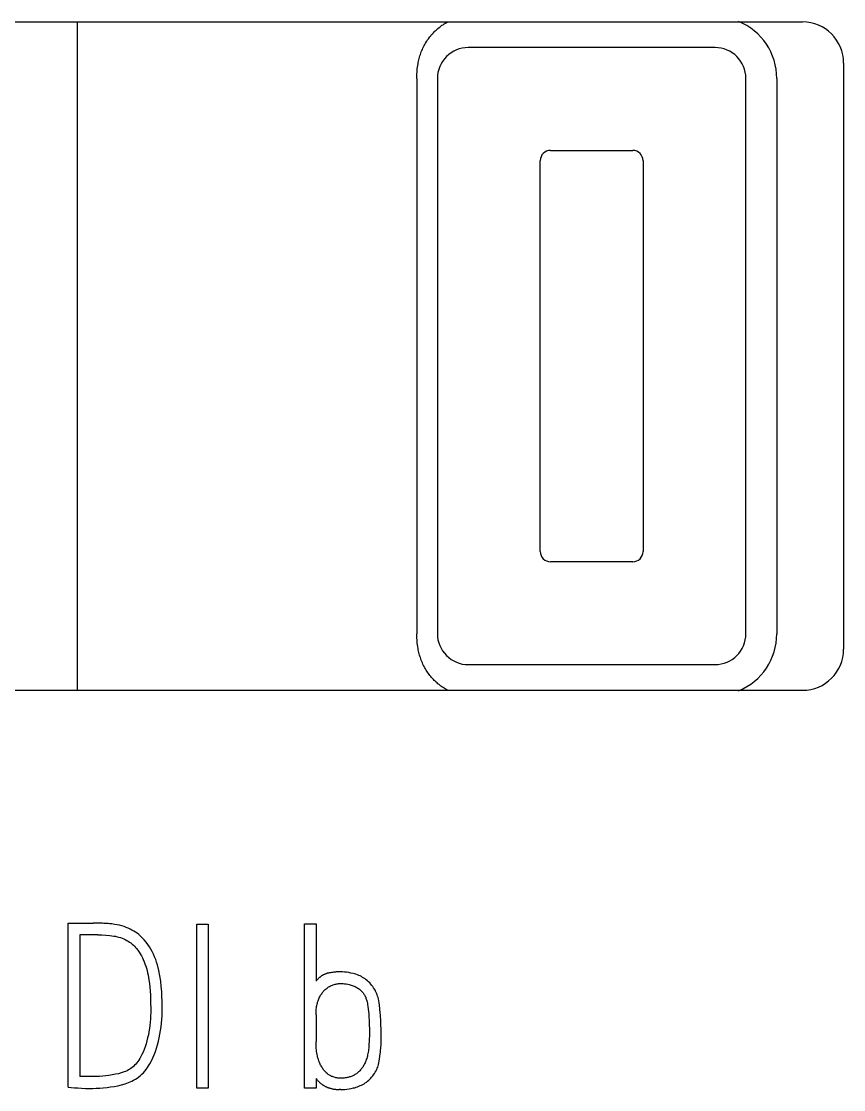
# Model space of a CAD drawing. Extents: x 867151 to 1787449, y -2071112 to -1028603.
# Drawn here: x 871228.45 to 871236.45, y -1032664.56 to -1032654.18 of the extents above; entities that cross this region are included whole.
import ezdxf

# ---------------------------------------------------------------- set-up
doc = ezdxf.new("R2010")
doc.units = 0
doc.header["$LTSCALE"] = 4
doc.header["$MEASUREMENT"] = 0
doc.layers.get('0').update_dxf_attribs({"linetype": 'CONTINUOUS'})
doc.layers.add('20000_FRONT_O', color=7, linetype='CONTINUOUS')

# ---------------------------------------------------------------- blocks, each defined once
blk = doc.blocks.new('A$C36C17930')
at = {"layer": '20000_FRONT_O', "color": 7, "linetype": 'Continuous'}
for p, q in [((9.401, 53.25), (22.601, 53.25)), ((15.551, 46.75), (15.551, 53.25)), ((19.048, 53.179), (19.057, 53.187)), ((19.057, 53.187), (19.067, 53.195)), ((19.067, 53.195), (19.077, 53.202)), ((19.077, 53.202), (19.086, 53.21)), ((19.086, 53.21), (19.096, 53.217)), ((19.096, 53.217), (19.106, 53.223)), ((19.106, 53.223), (19.116, 53.23)), ((19.116, 53.23), (19.127, 53.236)), ((19.127, 53.236), (19.137, 53.242)), ((19.137, 53.242), (19.147, 53.248)), ((19.147, 53.248), (19.153, 53.251)), ((18.956, 53.075), (18.964, 53.086)), ((18.964, 53.086), (18.971, 53.096)), ((18.971, 53.096), (18.979, 53.106)), ((18.979, 53.106), (18.987, 53.116)), ((18.987, 53.116), (18.995, 53.126)), ((18.995, 53.126), (19.004, 53.135)), ((19.004, 53.135), (19.012, 53.144)), ((19.012, 53.144), (19.021, 53.153)), ((19.021, 53.153), (19.03, 53.162)), ((19.03, 53.162), (19.039, 53.171)), ((19.039, 53.171), (19.048, 53.179)), ((18.9, 52.971), (18.906, 52.983)), ((18.906, 52.983), (18.911, 52.996)), ((18.911, 52.996), (18.917, 53.007)), ((18.917, 53.007), (18.923, 53.019)), ((18.923, 53.019), (18.929, 53.031)), ((18.929, 53.031), (18.936, 53.042)), ((18.936, 53.042), (18.942, 53.053)), ((18.942, 53.053), (18.949, 53.064)), ((18.949, 53.064), (18.956, 53.075)), ((21.751, 53), (19.351, 53)), ((18.868, 52.869), (18.871, 52.882)), ((18.871, 52.882), (18.874, 52.894)), ((18.874, 52.894), (18.878, 52.907)), ((18.878, 52.907), (18.882, 52.92)), ((18.882, 52.92), (18.886, 52.933)), ((18.886, 52.933), (18.891, 52.946)), ((18.891, 52.946), (18.895, 52.959)), ((18.895, 52.959), (18.9, 52.971)), ((18.853, 52.761), (18.854, 52.777)), ((18.854, 52.777), (18.856, 52.793)), ((18.856, 52.793), (18.858, 52.809)), ((18.858, 52.809), (18.86, 52.826)), ((18.86, 52.826), (18.863, 52.843)), ((18.863, 52.843), (18.865, 52.856)), ((18.865, 52.856), (18.868, 52.869)), ((23.001, 52.85), (23.001, 47.15)), ((18.851, 52.723), (18.852, 52.745)), ((18.851, 52.7), (18.851, 52.723)), ((18.851, 52.7), (18.851, 47.3)), ((18.852, 52.745), (18.853, 52.761)), ((19.051, 52.7), (19.051, 47.3)), ((22.051, 47.3), (22.051, 52.7)), ((22.351, 52.7), (22.351, 47.3)), ((20.151, 52), (20.951, 52)), ((20.051, 48.1), (20.051, 51.9)), ((21.051, 51.9), (21.051, 48.1)), ((20.951, 48), (20.151, 48)), ((18.851, 47.278), (18.851, 47.3)), ((18.852, 47.256), (18.851, 47.278)), ((18.853, 47.24), (18.852, 47.256)), ((18.854, 47.224), (18.853, 47.24)), ((18.856, 47.208), (18.854, 47.224)), ((18.858, 47.191), (18.856, 47.208)), ((18.86, 47.175), (18.858, 47.191)), ((18.863, 47.158), (18.86, 47.175)), ((18.865, 47.145), (18.863, 47.158)), ((18.868, 47.132), (18.865, 47.145)), ((18.871, 47.119), (18.868, 47.132)), ((18.874, 47.106), (18.871, 47.119)), ((18.878, 47.093), (18.874, 47.106)), ((18.882, 47.081), (18.878, 47.093)), ((18.886, 47.068), (18.882, 47.081)), ((18.891, 47.055), (18.886, 47.068)), ((18.895, 47.042), (18.891, 47.055)), ((18.9, 47.03), (18.895, 47.042)), ((18.906, 47.018), (18.9, 47.03)), ((18.911, 47.005), (18.906, 47.018)), ((18.917, 46.993), (18.911, 47.005)), ((18.923, 46.982), (18.917, 46.993)), ((18.929, 46.97), (18.923, 46.982)), ((18.936, 46.959), (18.929, 46.97)), ((18.942, 46.947), (18.936, 46.959)), ((19.351, 47), (21.751, 47)), ((18.949, 46.937), (18.942, 46.947)), ((18.956, 46.926), (18.949, 46.937)), ((18.964, 46.915), (18.956, 46.926)), ((18.971, 46.905), (18.964, 46.915)), ((18.979, 46.895), (18.971, 46.905)), ((18.987, 46.885), (18.979, 46.895)), ((18.995, 46.875), (18.987, 46.885)), ((19.004, 46.866), (18.995, 46.875)), ((19.012, 46.856), (19.004, 46.866)), ((19.021, 46.847), (19.012, 46.856)), ((9.401, 46.75), (22.601, 46.75)), ((19.03, 46.839), (19.021, 46.847)), ((19.039, 46.83), (19.03, 46.839)), ((19.048, 46.822), (19.039, 46.83)), ((19.057, 46.814), (19.048, 46.822)), ((19.067, 46.806), (19.057, 46.814)), ((19.077, 46.798), (19.067, 46.806)), ((19.086, 46.791), (19.077, 46.798)), ((19.096, 46.784), (19.086, 46.791)), ((19.106, 46.777), (19.096, 46.784)), ((19.116, 46.771), (19.106, 46.777)), ((19.127, 46.765), (19.116, 46.771)), ((19.137, 46.759), (19.127, 46.765)), ((19.147, 46.753), (19.137, 46.759)), ((19.153, 46.75), (19.147, 46.753)), ((15.461, 44.485), (15.705, 44.487)), ((15.461, 42.891), (15.461, 44.485)), ((15.716, 44.487), (15.705, 44.487)), ((15.726, 44.487), (15.716, 44.487)), ((15.736, 44.487), (15.726, 44.487)), ((15.747, 44.487), (15.736, 44.487)), ((15.757, 44.486), (15.747, 44.487)), ((15.77, 44.486), (15.757, 44.486)), ((15.783, 44.485), (15.77, 44.486)), ((15.796, 44.485), (15.783, 44.485)), ((15.809, 44.484), (15.796, 44.485)), ((15.82, 44.483), (15.809, 44.484)), ((15.83, 44.483), (15.82, 44.483)), ((15.841, 44.482), (15.83, 44.483)), ((15.851, 44.481), (15.841, 44.482)), ((15.862, 44.48), (15.851, 44.481)), ((15.887, 44.478), (15.862, 44.48)), ((15.913, 44.474), (15.887, 44.478)), ((15.937, 44.47), (15.913, 44.474)), ((15.96, 44.465), (15.937, 44.47)), ((15.983, 44.459), (15.96, 44.465)), ((16.711, 42.88), (16.711, 44.476)), ((16.711, 44.476), (16.821, 44.476)), ((16.821, 44.476), (16.821, 42.88)), ((17.76, 42.88), (17.76, 44.478)), ((17.76, 44.478), (17.871, 44.478)), ((17.871, 44.478), (17.871, 43.923)), ((15.574, 44.372), (15.574, 42.996)), ((15.75, 44.372), (15.574, 44.372)), ((15.75, 44.372), (15.789, 44.371)), ((15.789, 44.371), (15.829, 44.369)), ((15.829, 44.369), (15.867, 44.366)), ((15.867, 44.366), (15.904, 44.361)), ((15.904, 44.361), (15.921, 44.358)), ((15.921, 44.358), (15.938, 44.354)), ((16.005, 44.452), (15.983, 44.459)), ((16.025, 44.444), (16.005, 44.452)), ((16.044, 44.437), (16.025, 44.444)), ((16.064, 44.428), (16.044, 44.437)), ((16.081, 44.419), (16.064, 44.428)), ((16.099, 44.409), (16.081, 44.419)), ((16.116, 44.398), (16.099, 44.409)), ((16.132, 44.387), (16.116, 44.398)), ((16.147, 44.375), (16.132, 44.387)), ((16.161, 44.363), (16.147, 44.375)), ((16.182, 44.343), (16.161, 44.363)), ((15.938, 44.354), (15.954, 44.35)), ((15.954, 44.35), (15.969, 44.345)), ((15.969, 44.345), (15.985, 44.339)), ((15.985, 44.339), (16.001, 44.333)), ((16.001, 44.333), (16.016, 44.326)), ((16.016, 44.326), (16.031, 44.318)), ((16.031, 44.318), (16.045, 44.311)), ((16.045, 44.311), (16.058, 44.302)), ((16.058, 44.302), (16.071, 44.293)), ((16.071, 44.293), (16.084, 44.283)), ((16.084, 44.283), (16.095, 44.273)), ((16.095, 44.273), (16.106, 44.262)), ((16.106, 44.262), (16.117, 44.25)), ((16.201, 44.323), (16.182, 44.343)), ((16.219, 44.302), (16.201, 44.323)), ((16.236, 44.279), (16.219, 44.302)), ((16.251, 44.257), (16.236, 44.279)), ((16.266, 44.233), (16.251, 44.257)), ((16.117, 44.25), (16.127, 44.239)), ((16.127, 44.239), (16.14, 44.222)), ((16.14, 44.222), (16.151, 44.205)), ((16.151, 44.205), (16.162, 44.187)), ((16.162, 44.187), (16.173, 44.169)), ((16.173, 44.169), (16.183, 44.15)), ((16.183, 44.15), (16.192, 44.131)), ((16.279, 44.209), (16.266, 44.233)), ((16.291, 44.184), (16.279, 44.209)), ((16.302, 44.159), (16.291, 44.184)), ((16.312, 44.133), (16.302, 44.159)), ((16.192, 44.131), (16.201, 44.11)), ((16.201, 44.11), (16.208, 44.09)), ((16.208, 44.09), (16.216, 44.069)), ((16.216, 44.069), (16.222, 44.047)), ((16.222, 44.047), (16.228, 44.025)), ((16.321, 44.106), (16.312, 44.133)), ((16.329, 44.08), (16.321, 44.106)), ((16.342, 44.026), (16.329, 44.08)), ((16.228, 44.025), (16.234, 44.003)), ((16.234, 44.003), (16.239, 43.98)), ((16.239, 43.98), (16.243, 43.957)), ((16.243, 43.957), (16.247, 43.934)), ((16.353, 43.973), (16.342, 44.026)), ((16.361, 43.921), (16.353, 43.973)), ((17.888, 43.942), (17.884, 43.938)), ((17.892, 43.946), (17.888, 43.942)), ((17.895, 43.949), (17.892, 43.946)), ((17.899, 43.953), (17.895, 43.949)), ((17.903, 43.956), (17.899, 43.953)), ((17.907, 43.959), (17.903, 43.956)), ((17.91, 43.962), (17.907, 43.959)), ((17.914, 43.965), (17.91, 43.962)), ((17.917, 43.968), (17.914, 43.965)), ((17.921, 43.971), (17.917, 43.968)), ((17.925, 43.973), (17.921, 43.971)), ((17.929, 43.976), (17.925, 43.973)), ((17.933, 43.978), (17.929, 43.976)), ((17.937, 43.98), (17.933, 43.978)), ((17.941, 43.982), (17.937, 43.98)), ((17.945, 43.985), (17.941, 43.982)), ((17.949, 43.986), (17.945, 43.985)), ((17.952, 43.988), (17.949, 43.986)), ((17.956, 43.99), (17.952, 43.988)), ((17.961, 43.991), (17.956, 43.99)), ((17.965, 43.993), (17.961, 43.991)), ((17.969, 43.994), (17.965, 43.993)), ((17.973, 43.995), (17.969, 43.994)), ((17.977, 43.997), (17.973, 43.995)), ((17.981, 43.998), (17.977, 43.997)), ((17.985, 43.999), (17.981, 43.998)), ((17.992, 44), (17.985, 43.999)), ((17.999, 44.002), (17.992, 44)), ((18.006, 44.003), (17.999, 44.002)), ((18.013, 44.004), (18.006, 44.003)), ((18.02, 44.005), (18.013, 44.004)), ((18.027, 44.006), (18.02, 44.005)), ((18.035, 44.007), (18.027, 44.006)), ((18.043, 44.008), (18.035, 44.007)), ((18.051, 44.009), (18.043, 44.008)), ((18.059, 44.01), (18.051, 44.009)), ((18.067, 44.011), (18.059, 44.01)), ((18.077, 44.011), (18.067, 44.011)), ((18.087, 44.012), (18.077, 44.011)), ((18.106, 44.012), (18.087, 44.012)), ((18.127, 44.012), (18.106, 44.012)), ((18.148, 44.01), (18.127, 44.012)), ((18.169, 44.008), (18.148, 44.01)), ((18.19, 44.005), (18.169, 44.008)), ((18.211, 44.001), (18.19, 44.005)), ((18.232, 43.997), (18.211, 44.001)), ((18.246, 43.993), (18.232, 43.997)), ((18.259, 43.989), (18.246, 43.993)), ((18.273, 43.984), (18.259, 43.989)), ((18.286, 43.978), (18.273, 43.984)), ((18.299, 43.973), (18.286, 43.978)), ((18.312, 43.966), (18.299, 43.973)), ((18.324, 43.959), (18.312, 43.966)), ((18.336, 43.951), (18.324, 43.959)), ((18.348, 43.943), (18.336, 43.951)), ((18.36, 43.935), (18.348, 43.943)), ((16.247, 43.934), (16.252, 43.898)), ((16.252, 43.898), (16.256, 43.862)), ((16.256, 43.862), (16.258, 43.826)), ((16.367, 43.87), (16.361, 43.921)), ((16.371, 43.821), (16.367, 43.87)), ((17.874, 43.927), (17.871, 43.923)), ((17.878, 43.931), (17.874, 43.927)), ((17.881, 43.935), (17.878, 43.931)), ((17.884, 43.938), (17.881, 43.935)), ((17.953, 43.834), (17.961, 43.841)), ((17.961, 43.841), (17.969, 43.848)), ((17.969, 43.848), (17.978, 43.854)), ((17.978, 43.854), (17.986, 43.86)), ((17.986, 43.86), (17.994, 43.866)), ((17.994, 43.866), (18.003, 43.871)), ((18.003, 43.871), (18.012, 43.876)), ((18.012, 43.876), (18.021, 43.88)), ((18.021, 43.88), (18.03, 43.883)), ((18.03, 43.883), (18.039, 43.887)), ((18.039, 43.887), (18.048, 43.89)), ((18.048, 43.89), (18.057, 43.892)), ((18.057, 43.892), (18.065, 43.894)), ((18.065, 43.894), (18.073, 43.896)), ((18.073, 43.896), (18.082, 43.897)), ((18.082, 43.897), (18.09, 43.898)), ((18.09, 43.898), (18.098, 43.899)), ((18.098, 43.899), (18.106, 43.899)), ((18.106, 43.899), (18.116, 43.899)), ((18.116, 43.899), (18.125, 43.899)), ((18.125, 43.899), (18.135, 43.898)), ((18.135, 43.898), (18.149, 43.896)), ((18.149, 43.896), (18.164, 43.895)), ((18.164, 43.895), (18.179, 43.892)), ((18.179, 43.892), (18.194, 43.889)), ((18.194, 43.889), (18.204, 43.887)), ((18.204, 43.887), (18.214, 43.884)), ((18.214, 43.884), (18.223, 43.881)), ((18.223, 43.881), (18.233, 43.877)), ((18.233, 43.877), (18.242, 43.873)), ((18.242, 43.873), (18.251, 43.869)), ((18.251, 43.869), (18.26, 43.865)), ((18.26, 43.865), (18.269, 43.86)), ((18.269, 43.86), (18.277, 43.855)), ((18.277, 43.855), (18.285, 43.849)), ((18.285, 43.849), (18.293, 43.843)), ((18.293, 43.843), (18.301, 43.836)), ((18.371, 43.925), (18.36, 43.935)), ((18.382, 43.916), (18.371, 43.925)), ((18.393, 43.905), (18.382, 43.916)), ((18.403, 43.894), (18.393, 43.905)), ((18.412, 43.883), (18.403, 43.894)), ((18.422, 43.87), (18.412, 43.883)), ((18.431, 43.858), (18.422, 43.87)), ((18.439, 43.845), (18.431, 43.858)), ((18.445, 43.834), (18.439, 43.845)), ((16.258, 43.826), (16.261, 43.79)), ((16.261, 43.79), (16.263, 43.718)), ((16.373, 43.774), (16.371, 43.821)), ((16.374, 43.729), (16.373, 43.774)), ((17.891, 43.73), (17.894, 43.74)), ((17.894, 43.74), (17.898, 43.75)), ((17.898, 43.75), (17.902, 43.759)), ((17.902, 43.759), (17.907, 43.768)), ((17.907, 43.768), (17.911, 43.777)), ((17.911, 43.777), (17.916, 43.785)), ((17.916, 43.785), (17.921, 43.793)), ((17.921, 43.793), (17.926, 43.8)), ((17.926, 43.8), (17.931, 43.808)), ((17.931, 43.808), (17.936, 43.815)), ((17.936, 43.815), (17.942, 43.821)), ((17.942, 43.821), (17.947, 43.827)), ((17.947, 43.827), (17.953, 43.834)), ((18.301, 43.836), (18.309, 43.829)), ((18.309, 43.829), (18.316, 43.822)), ((18.316, 43.822), (18.323, 43.814)), ((18.323, 43.814), (18.328, 43.808)), ((18.328, 43.808), (18.333, 43.801)), ((18.333, 43.801), (18.337, 43.795)), ((18.337, 43.795), (18.342, 43.788)), ((18.342, 43.788), (18.346, 43.781)), ((18.346, 43.781), (18.35, 43.773)), ((18.35, 43.773), (18.354, 43.765)), ((18.354, 43.765), (18.357, 43.757)), ((18.357, 43.757), (18.36, 43.748)), ((18.36, 43.748), (18.363, 43.739)), ((18.363, 43.739), (18.366, 43.73)), ((18.451, 43.823), (18.445, 43.834)), ((18.457, 43.812), (18.451, 43.823)), ((18.461, 43.8), (18.457, 43.812)), ((18.466, 43.788), (18.461, 43.8)), ((18.47, 43.775), (18.466, 43.788)), ((18.474, 43.762), (18.47, 43.775)), ((18.478, 43.749), (18.474, 43.762)), ((18.482, 43.73), (18.478, 43.749)), ((16.263, 43.718), (16.264, 43.648)), ((16.264, 43.648), (16.264, 43.617)), ((16.375, 43.689), (16.374, 43.729)), ((16.375, 43.653), (16.375, 43.689)), ((16.375, 43.618), (16.375, 43.653)), ((17.872, 43.622), (17.873, 43.636)), ((17.873, 43.636), (17.874, 43.65)), ((17.874, 43.65), (17.875, 43.662)), ((17.875, 43.662), (17.877, 43.674)), ((17.877, 43.674), (17.879, 43.686)), ((17.879, 43.686), (17.881, 43.698)), ((17.881, 43.698), (17.884, 43.709)), ((17.884, 43.709), (17.887, 43.719)), ((17.887, 43.719), (17.891, 43.73)), ((18.366, 43.73), (18.368, 43.721)), ((18.368, 43.721), (18.371, 43.707)), ((18.371, 43.707), (18.373, 43.693)), ((18.373, 43.693), (18.375, 43.679)), ((18.375, 43.679), (18.378, 43.651)), ((18.378, 43.651), (18.38, 43.627)), ((18.485, 43.71), (18.482, 43.73)), ((18.488, 43.69), (18.485, 43.71)), ((18.496, 43.614), (18.488, 43.69)), ((16.261, 43.555), (16.259, 43.523)), ((16.263, 43.586), (16.261, 43.555)), ((16.264, 43.617), (16.263, 43.586)), ((16.369, 43.514), (16.372, 43.549)), ((16.372, 43.549), (16.374, 43.584)), ((16.374, 43.584), (16.375, 43.618)), ((17.871, 43.609), (17.872, 43.622)), ((17.871, 43.595), (17.871, 43.609)), ((17.871, 43.595), (17.871, 43.335)), ((18.38, 43.627), (18.383, 43.605)), ((18.383, 43.605), (18.385, 43.585)), ((18.385, 43.585), (18.386, 43.566)), ((18.386, 43.566), (18.387, 43.547)), ((18.387, 43.547), (18.389, 43.488)), ((18.498, 43.593), (18.496, 43.614)), ((18.499, 43.572), (18.498, 43.593)), ((18.5, 43.552), (18.499, 43.572)), ((18.502, 43.488), (18.5, 43.552)), ((16.246, 43.43), (16.241, 43.399)), ((16.251, 43.461), (16.246, 43.43)), ((16.255, 43.492), (16.251, 43.461)), ((16.259, 43.523), (16.255, 43.492)), ((16.354, 43.408), (16.36, 43.443)), ((16.36, 43.443), (16.365, 43.478)), ((16.365, 43.478), (16.369, 43.514)), ((18.389, 43.488), (18.39, 43.466)), ((18.39, 43.466), (18.39, 43.441)), ((18.39, 43.441), (18.39, 43.413)), ((18.503, 43.465), (18.502, 43.488)), ((18.503, 43.437), (18.503, 43.465)), ((18.504, 43.406), (18.503, 43.437)), ((16.227, 43.34), (16.219, 43.312)), ((16.234, 43.37), (16.227, 43.34)), ((16.241, 43.399), (16.234, 43.37)), ((16.331, 43.304), (16.34, 43.338)), ((16.34, 43.338), (16.347, 43.372)), ((16.347, 43.372), (16.354, 43.408)), ((17.871, 43.319), (17.871, 43.335)), ((17.872, 43.302), (17.871, 43.319)), ((18.388, 43.334), (18.386, 43.307)), ((18.389, 43.36), (18.388, 43.334)), ((18.39, 43.386), (18.389, 43.36)), ((18.39, 43.413), (18.39, 43.386)), ((18.503, 43.314), (18.504, 43.332)), ((18.504, 43.332), (18.504, 43.406)), ((16.19, 43.232), (16.178, 43.208)), ((16.201, 43.258), (16.19, 43.232)), ((16.21, 43.284), (16.201, 43.258)), ((16.219, 43.312), (16.21, 43.284)), ((16.298, 43.206), (16.31, 43.238)), ((16.31, 43.238), (16.321, 43.271)), ((16.321, 43.271), (16.331, 43.304)), ((17.873, 43.285), (17.872, 43.302)), ((17.874, 43.268), (17.873, 43.285)), ((17.875, 43.254), (17.874, 43.268)), ((17.877, 43.239), (17.875, 43.254)), ((17.879, 43.224), (17.877, 43.239)), ((17.881, 43.21), (17.879, 43.224)), ((18.376, 43.218), (18.373, 43.205)), ((18.378, 43.23), (18.376, 43.218)), ((18.38, 43.243), (18.378, 43.23)), ((18.382, 43.255), (18.38, 43.243)), ((18.383, 43.273), (18.382, 43.255)), ((18.385, 43.29), (18.383, 43.273)), ((18.386, 43.307), (18.385, 43.29)), ((18.495, 43.214), (18.497, 43.233)), ((18.497, 43.233), (18.498, 43.25)), ((18.498, 43.25), (18.5, 43.267)), ((18.5, 43.267), (18.501, 43.282)), ((18.501, 43.282), (18.503, 43.297)), ((18.503, 43.297), (18.503, 43.314)), ((16.118, 43.116), (16.107, 43.104)), ((16.128, 43.128), (16.118, 43.116)), ((16.138, 43.141), (16.128, 43.128)), ((16.148, 43.155), (16.138, 43.141)), ((16.157, 43.169), (16.148, 43.155)), ((16.166, 43.184), (16.157, 43.169)), ((16.178, 43.208), (16.166, 43.184)), ((16.243, 43.099), (16.254, 43.117)), ((16.254, 43.117), (16.27, 43.146)), ((16.27, 43.146), (16.285, 43.175)), ((16.285, 43.175), (16.298, 43.206)), ((17.884, 43.197), (17.881, 43.21)), ((17.887, 43.184), (17.884, 43.197)), ((17.891, 43.171), (17.887, 43.184)), ((17.894, 43.159), (17.891, 43.171)), ((17.898, 43.148), (17.894, 43.159)), ((17.902, 43.137), (17.898, 43.148)), ((17.907, 43.126), (17.902, 43.137)), ((17.911, 43.116), (17.907, 43.126)), ((17.916, 43.106), (17.911, 43.116)), ((18.343, 43.117), (18.339, 43.109)), ((18.348, 43.127), (18.343, 43.117)), ((18.352, 43.138), (18.348, 43.127)), ((18.356, 43.148), (18.352, 43.138)), ((18.36, 43.159), (18.356, 43.148)), ((18.364, 43.171), (18.36, 43.159)), ((18.367, 43.182), (18.364, 43.171)), ((18.371, 43.194), (18.367, 43.182)), ((18.373, 43.205), (18.371, 43.194)), ((18.474, 43.099), (18.478, 43.111)), ((18.478, 43.111), (18.482, 43.129)), ((18.482, 43.129), (18.485, 43.147)), ((18.485, 43.147), (18.488, 43.164)), ((18.488, 43.164), (18.492, 43.191)), ((18.492, 43.191), (18.495, 43.214)), ((15.889, 43.01), (15.858, 43.005)), ((15.92, 43.016), (15.889, 43.01)), ((15.949, 43.022), (15.92, 43.016)), ((15.978, 43.031), (15.949, 43.022)), ((16.007, 43.04), (15.978, 43.031)), ((16.02, 43.045), (16.007, 43.04)), ((16.034, 43.051), (16.02, 43.045)), ((16.047, 43.058), (16.034, 43.051)), ((16.06, 43.066), (16.047, 43.058)), ((16.072, 43.074), (16.06, 43.066)), ((16.084, 43.083), (16.072, 43.074)), ((16.096, 43.093), (16.084, 43.083)), ((16.107, 43.104), (16.096, 43.093)), ((16.164, 43.003), (16.178, 43.017)), ((16.178, 43.017), (16.193, 43.032)), ((16.193, 43.032), (16.206, 43.047)), ((16.206, 43.047), (16.219, 43.063)), ((16.219, 43.063), (16.231, 43.081)), ((16.231, 43.081), (16.243, 43.099)), ((17.921, 43.097), (17.916, 43.106)), ((17.926, 43.088), (17.921, 43.097)), ((17.931, 43.079), (17.926, 43.088)), ((17.936, 43.071), (17.931, 43.079)), ((17.941, 43.064), (17.936, 43.071)), ((17.947, 43.056), (17.941, 43.064)), ((17.953, 43.049), (17.947, 43.056)), ((17.959, 43.043), (17.953, 43.049)), ((17.965, 43.037), (17.959, 43.043)), ((17.971, 43.031), (17.965, 43.037)), ((17.978, 43.025), (17.971, 43.031)), ((17.984, 43.02), (17.978, 43.025)), ((17.99, 43.015), (17.984, 43.02)), ((17.996, 43.011), (17.99, 43.015)), ((18.003, 43.007), (17.996, 43.011)), ((18.01, 43.003), (18.003, 43.007)), ((18.243, 43.009), (18.236, 43.005)), ((18.25, 43.013), (18.243, 43.009)), ((18.256, 43.017), (18.25, 43.013)), ((18.264, 43.022), (18.256, 43.017)), ((18.271, 43.027), (18.264, 43.022)), ((18.278, 43.033), (18.271, 43.027)), ((18.284, 43.039), (18.278, 43.033)), ((18.291, 43.045), (18.284, 43.039)), ((18.297, 43.051), (18.291, 43.045)), ((18.303, 43.058), (18.297, 43.051)), ((18.309, 43.065), (18.303, 43.058)), ((18.314, 43.071), (18.309, 43.065)), ((18.32, 43.079), (18.314, 43.071)), ((18.325, 43.086), (18.32, 43.079)), ((18.33, 43.093), (18.325, 43.086)), ((18.334, 43.101), (18.33, 43.093)), ((18.339, 43.109), (18.334, 43.101)), ((18.422, 43), (18.431, 43.011)), ((18.431, 43.011), (18.439, 43.024)), ((18.439, 43.024), (18.447, 43.037)), ((18.447, 43.037), (18.455, 43.05)), ((18.455, 43.05), (18.461, 43.064)), ((18.461, 43.064), (18.466, 43.076)), ((18.466, 43.076), (18.471, 43.087)), ((18.471, 43.087), (18.474, 43.099)), ((15.577, 42.995), (15.574, 42.996)), ((15.58, 42.995), (15.577, 42.995)), ((15.583, 42.995), (15.58, 42.995)), ((15.586, 42.995), (15.583, 42.995)), ((15.588, 42.995), (15.586, 42.995)), ((15.592, 42.994), (15.588, 42.995)), ((15.595, 42.994), (15.592, 42.994)), ((15.598, 42.994), (15.595, 42.994)), ((15.601, 42.994), (15.598, 42.994)), ((15.604, 42.994), (15.601, 42.994)), ((15.609, 42.994), (15.604, 42.994)), ((15.613, 42.994), (15.609, 42.994)), ((15.618, 42.994), (15.613, 42.994)), ((15.622, 42.994), (15.618, 42.994)), ((15.681, 42.994), (15.622, 42.994)), ((15.708, 42.994), (15.681, 42.994)), ((15.737, 42.995), (15.708, 42.994)), ((15.766, 42.996), (15.737, 42.995)), ((15.797, 42.998), (15.766, 42.996)), ((15.827, 43.001), (15.797, 42.998)), ((15.858, 43.005), (15.827, 43.001)), ((15.909, 42.898), (15.945, 42.905)), ((15.945, 42.905), (15.98, 42.914)), ((15.98, 42.914), (16.015, 42.924)), ((16.015, 42.924), (16.048, 42.935)), ((16.048, 42.935), (16.08, 42.949)), ((16.08, 42.949), (16.098, 42.958)), ((16.098, 42.958), (16.115, 42.968)), ((16.115, 42.968), (16.132, 42.979)), ((16.132, 42.979), (16.148, 42.99)), ((16.148, 42.99), (16.164, 43.003)), ((17.871, 42.976), (17.871, 42.88)), ((17.871, 42.976), (17.875, 42.971)), ((17.875, 42.971), (17.878, 42.967)), ((17.878, 42.967), (17.882, 42.963)), ((17.882, 42.963), (17.886, 42.958)), ((17.886, 42.958), (17.89, 42.954)), ((17.89, 42.954), (17.894, 42.95)), ((17.894, 42.95), (17.898, 42.946)), ((17.898, 42.946), (17.902, 42.942)), ((17.902, 42.942), (17.906, 42.938)), ((17.906, 42.938), (17.91, 42.934)), ((17.91, 42.934), (17.914, 42.931)), ((17.914, 42.931), (17.918, 42.927)), ((17.918, 42.927), (17.922, 42.924)), ((17.922, 42.924), (17.926, 42.921)), ((17.926, 42.921), (17.931, 42.918)), ((17.931, 42.918), (17.935, 42.914)), ((17.935, 42.914), (17.939, 42.912)), ((17.939, 42.912), (17.944, 42.909)), ((17.944, 42.909), (17.948, 42.906)), ((17.948, 42.906), (17.952, 42.904)), ((17.952, 42.904), (17.956, 42.901)), ((18.016, 43), (18.01, 43.003)), ((18.023, 42.996), (18.016, 43)), ((18.03, 42.994), (18.023, 42.996)), ((18.039, 42.99), (18.03, 42.994)), ((18.048, 42.987), (18.039, 42.99)), ((18.057, 42.985), (18.048, 42.987)), ((18.065, 42.983), (18.057, 42.985)), ((18.073, 42.981), (18.065, 42.983)), ((18.082, 42.98), (18.073, 42.981)), ((18.09, 42.979), (18.082, 42.98)), ((18.098, 42.978), (18.09, 42.979)), ((18.106, 42.978), (18.098, 42.978)), ((18.116, 42.978), (18.106, 42.978)), ((18.126, 42.978), (18.116, 42.978)), ((18.135, 42.979), (18.126, 42.978)), ((18.145, 42.98), (18.135, 42.979)), ((18.155, 42.981), (18.145, 42.98)), ((18.164, 42.982), (18.155, 42.981)), ((18.173, 42.984), (18.164, 42.982)), ((18.181, 42.986), (18.173, 42.984)), ((18.19, 42.988), (18.181, 42.986)), ((18.198, 42.99), (18.19, 42.988)), ((18.206, 42.992), (18.198, 42.99)), ((18.214, 42.995), (18.206, 42.992)), ((18.222, 42.998), (18.214, 42.995)), ((18.229, 43.001), (18.222, 42.998)), ((18.236, 43.005), (18.229, 43.001)), ((18.288, 42.9), (18.301, 42.906)), ((18.301, 42.906), (18.313, 42.912)), ((18.313, 42.912), (18.326, 42.918)), ((18.326, 42.918), (18.338, 42.925)), ((18.338, 42.925), (18.349, 42.933)), ((18.349, 42.933), (18.361, 42.94)), ((18.361, 42.94), (18.372, 42.949)), ((18.372, 42.949), (18.383, 42.958)), ((18.383, 42.958), (18.393, 42.968)), ((18.393, 42.968), (18.403, 42.978)), ((18.403, 42.978), (18.412, 42.988)), ((18.412, 42.988), (18.422, 43)), ((15.461, 42.891), (15.491, 42.889)), ((15.491, 42.889), (15.523, 42.886)), ((15.523, 42.886), (15.555, 42.883)), ((15.555, 42.883), (15.591, 42.88)), ((15.591, 42.88), (15.629, 42.879)), ((15.629, 42.879), (15.672, 42.878)), ((15.672, 42.878), (15.702, 42.879)), ((15.702, 42.879), (15.735, 42.88)), ((15.735, 42.88), (15.768, 42.881)), ((15.768, 42.881), (15.803, 42.884)), ((15.803, 42.884), (15.839, 42.888)), ((15.839, 42.888), (15.874, 42.893)), ((15.874, 42.893), (15.909, 42.898)), ((16.821, 42.88), (16.711, 42.88)), ((17.871, 42.88), (17.76, 42.88)), ((17.956, 42.901), (17.961, 42.899)), ((17.961, 42.899), (17.965, 42.897)), ((17.965, 42.897), (17.97, 42.895)), ((17.97, 42.895), (17.974, 42.893)), ((17.974, 42.893), (17.979, 42.891)), ((17.979, 42.891), (17.983, 42.889)), ((17.983, 42.889), (17.989, 42.887)), ((17.989, 42.887), (17.994, 42.885)), ((17.994, 42.885), (18, 42.883)), ((18, 42.883), (18.006, 42.882)), ((18.006, 42.882), (18.011, 42.88)), ((18.011, 42.88), (18.017, 42.878)), ((18.017, 42.878), (18.023, 42.877)), ((18.023, 42.877), (18.029, 42.875)), ((18.029, 42.875), (18.036, 42.874)), ((18.036, 42.874), (18.042, 42.873)), ((18.042, 42.873), (18.048, 42.872)), ((18.048, 42.872), (18.055, 42.87)), ((18.055, 42.87), (18.061, 42.87)), ((18.061, 42.87), (18.067, 42.869)), ((18.067, 42.869), (18.073, 42.868)), ((18.073, 42.868), (18.079, 42.868)), ((18.079, 42.868), (18.085, 42.867)), ((18.085, 42.867), (18.091, 42.867)), ((18.091, 42.867), (18.097, 42.867)), ((18.109, 42.867), (18.097, 42.867)), ((18.109, 42.867), (18.129, 42.868)), ((18.129, 42.868), (18.15, 42.869)), ((18.15, 42.869), (18.171, 42.871)), ((18.171, 42.871), (18.192, 42.874)), ((18.192, 42.874), (18.213, 42.878)), ((18.213, 42.878), (18.234, 42.883)), ((18.234, 42.883), (18.248, 42.886)), ((18.248, 42.886), (18.261, 42.89)), ((18.261, 42.89), (18.275, 42.895)), ((18.275, 42.895), (18.288, 42.9))]:
    blk.add_line(p, q, dxfattribs=at)
for centre, radius, start, end in [((21.751, 52.7), 0.6, 0, 67.6078), ((22.601, 52.85), 0.4, 0, 90), ((19.351, 52.7), 0.3, 90, 180.0017), ((21.751, 52.7), 0.3, 0, 90), ((20.151, 51.9), 0.1, 90, 180), ((20.951, 51.9), 0.1, 0, 90), ((20.151, 48.1), 0.1, 180, 270), ((20.951, 48.1), 0.1, 270, 0), ((19.351, 47.3), 0.3, 179.9983, 270), ((21.751, 47.3), 0.3, 270, 0), ((21.751, 47.3), 0.6, 292.3915, 0), ((22.601, 47.15), 0.4, 270, 0)]:
    blk.add_arc(centre, radius, start, end, dxfattribs=at)

msp = doc.modelspace()

# ---------------------------------------------------------------- block references
at = {"color": 0, "linetype": 'ByBlock', "ltscale": 25}
msp.add_blockref('A$C36C17930', (871213.445, -1032707.432), dxfattribs=at)

doc.saveas('drawing.dxf')
